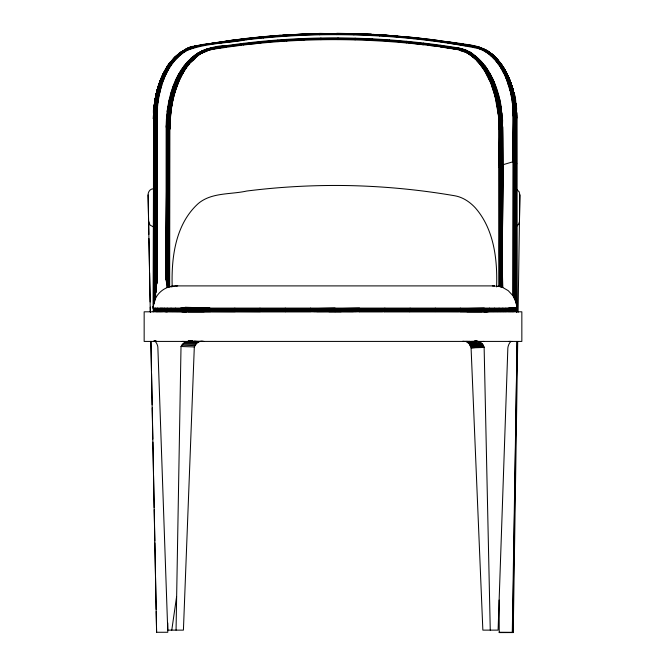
<?xml version="1.0" encoding="UTF-8"?>
<svg xmlns="http://www.w3.org/2000/svg" width="666" height="666" viewBox="0 0 666 666"><rect width="100%" height="100%" fill="white"/><g stroke="black" fill="none" stroke-linecap="round" stroke-linejoin="round"><path stroke-width="1" d="M153.322 306.651L153.538 118.215C154.171 114.419 151.199 105.378 157.617 105.777C159.915 84.782 167.782 61.305 187.263 50.358C205.977 43.107 226.848 43.34 246.453 39.785C270.787 36.971 295.246 35.306 319.747 34.798C372.644 33.866 425.716 38.145 477.647 48.335C491.899 52.656 501.165 65.992 506.418 79.229L508.558 79.196L509.673 79.878L511.829 85.847L514.668 97.827L516.017 110.431L516.067 302.447L516.824 307.267L516.541 311.805L516.716 310.281M153.263 311.805L153.655 117.999C153.588 96.087 159.64 72.844 175.349 56.868C178.671 54.063 192.183 42.766 195.721 47.428M153.563 304.628L153.779 117.824C153.496 89.802 164.735 53.721 195.196 46.212C164.294 53.788 153.621 90.509 153.405 118.673C153.421 108.675 154.978 96.004 158.541 85.806C159.357 84.948 160.681 84.907 161.78 85.098L157.725 98.618L155.403 116.783L154.87 300.016L155.02 116.925C154.878 98.734 158.766 79.995 168.964 64.694C178.238 49.584 195.413 44.406 212.221 43.457L212.579 44.505M153.405 118.673C156.069 100.25 158.217 79.737 171.428 64.91L168.681 64.852L163.944 72.952L161.255 79.013L156.751 92.491L154.504 107.542L154.046 302.472L154.454 117.224C153.954 89.46 164.76 53.313 195.313 46.387M448.118 43.165L448.634 41.858C466.525 44.439 488.07 45.446 499.492 61.88C511.879 76.94 515.059 97.078 514.443 116.051L513.636 296.778L513.736 115.909C513.553 92.333 507.009 65.393 486.421 51.382C469.655 42.466 449.408 44.048 431.243 40.002C399.933 36.047 368.381 33.966 336.821 33.849C300.857 33.783 264.901 36.239 229.279 41.175C212.804 45.371 193.173 42.674 179.229 53.921C161.122 68.981 155.278 94.131 155.403 116.783L155.353 298.834L155.661 116.7L156.51 116.55L157.617 105.777M195.446 46.653C166.109 53.047 156.094 87.837 155.669 114.227L155.561 298.326L153.421 305.586M175.932 285.897C167.482 285.756 159.291 290.742 155.561 298.326L156.011 116.625C157.126 93.173 163.47 66.525 183.583 51.973C202.472 41.517 225.741 43.823 246.362 39.352C276.382 35.872 306.601 34.174 336.821 34.216C374.101 34.341 411.363 37.229 448.235 42.741C461.621 46.029 477.172 44.639 488.686 53.43C507.234 68.157 512.887 93.315 513.586 115.901L513.053 295.812L516.067 302.447L516.45 117.366C516.425 94.63 510.089 69.439 491.65 54.604M195.579 47.003C165.951 53.755 156.427 89.868 156.368 116.567L155.877 292.374L155.661 116.7L154.212 117.399M156.51 116.55L156.16 288.27L156.377 114.094L158.142 98.61L159.94 91.733L157.559 91.966L156.344 93.223L153.929 108L153.43 116.467M157.093 116.525L157.034 282.784L157.093 116.525L156.885 282.975L156.452 285.298L156.726 116.533L157.534 106.702L156.743 283.458L156.726 116.533M502.847 287.546L499.2 286.43L499.175 128.704L498.559 114.777L496.57 101.448L491.017 82.817L487.287 74.792L481.926 66.209L476.54 59.907L470.304 54.695L464.327 51.374L457.417 49.309C381.102 37.404 303.055 36.23 226.565 47.261L226.24 45.563C208.05 45.862 190.26 54.779 181.41 71.029C171.304 87.862 167.349 107.767 167.391 127.231L167.274 287.521L166.067 279.712L166.15 127.098C166.442 97.161 176.515 59.432 207.842 48.585C290.318 34.399 375.158 34.565 457.75 47.81C471.903 50.166 482.875 61.18 489.76 73.193C495.571 83.383 499.117 94.739 501.107 106.269C506.501 166.425 500.399 227.239 502.847 287.546L508.208 290.642L513.053 295.812L512.995 115.867C515.742 85.082 501.323 45.546 465.651 44.714L465.151 45.929M499.383 286.472L499.358 128.322L498.784 114.427L496.828 101.132L491.283 82.542L487.537 74.534L482.375 65.751L476.914 59.465L470.587 54.271L464.518 50.966L457.5 48.901C406.743 40.709 355.178 37.571 303.813 39.602C270.771 41.5 237.304 43.457 204.978 50.566C177.048 64.127 168.948 98.918 167.965 127.397L167.857 287.296L167.391 127.231C168.698 97.785 176.898 60.165 208.058 49.101C290.418 34.907 375.149 35.09 457.625 48.327C471.536 50.708 482.142 61.772 488.736 73.651C494.655 83.808 497.069 95.413 499.084 106.86C503.596 166.617 498.434 226.873 500.499 286.746M168.381 287.113L168.49 127.622C168.723 106.618 173.976 84.965 185.589 67.233C197.036 47.869 221.137 46.195 241.2 45.346M168.831 286.963L168.939 127.905C168.531 106.652 173.41 84.99 185.839 67.466C194.43 53.471 210.573 47.111 226.465 46.653L208.333 49.867L202.206 51.815L195.13 55.753L191.375 58.625L183.916 66.134L186.272 67.949L180.836 76.548L175.066 88.745L168.232 111.555L166.15 127.098L168.49 127.622L169.847 129.362C169.955 109.773 173.651 89.785 183.341 72.577L180.761 70.738L191.15 58.458L198.185 53.047L207.917 48.743L226.348 46.079L208.058 49.101L198.027 52.889L199.35 54.604L189.011 63.303L182.334 71.612L176.448 81.535L173.543 87.879L168.739 101.698L171.095 102.547L172.219 103.771L170.346 112.82L168.939 127.905M169.206 286.855L169.314 128.222C169.072 107.093 173.851 85.215 186.064 67.699C194.589 53.788 210.606 47.036 226.565 47.261C215.967 49.068 204.296 49.159 195.313 55.936C188.153 60.797 182.85 67.699 178.297 74.942L181.06 76.815M169.489 286.771L169.597 128.58C169.214 107.284 174.342 85.548 186.064 67.699C186.139 63.953 199.534 58.317 194.763 55.403C198.951 51.798 205.603 49.659 211.447 48.543C211.522 48.876 211.588 49.201 211.646 49.534C194.738 52.273 182.401 66.367 175.275 81.094L178.263 83.009C172.452 97.086 169.031 112.213 167.965 127.397M211.488 48.735C192.208 52.198 179.853 70.829 172.677 87.629L175.633 89.294C171.753 102.098 169.572 115.509 169.772 128.963L169.663 286.73L172.452 286.164M485.606 50.699C491.391 53.105 496.403 57.701 499.733 62.762C511.721 78.055 516.6 97.985 516.325 117.191L515.659 301.215L515.659 116.575C515.601 96.512 511.438 74.592 496.994 59.69C494.03 54.47 487.637 51.124 482.201 48.635M509.823 80.128C514.302 91.583 514.785 104.004 514.776 116.15L514.735 298.859L515.384 116.417C515.576 102.339 514.327 87.704 507.267 75.208L507.242 74.267L502.547 66.866L507.309 74.559L509.582 79.87M474.966 47.702C476.881 44.039 488.228 51.915 490.559 53.147C504.328 63.095 508.441 80.944 511.322 96.795L513.661 97.086L514.918 98.31L516.192 110.648L516.325 303.688L516.658 117.907C516.741 105.211 514.318 92.541 509.956 80.703M516.824 307.267L516.483 111.355L513.811 94.114L515.925 105.02L516.566 117.591L516.575 304.92L516.699 163.57L515.692 162.263L513.636 161.58L501.023 165.318L499.125 167.258L499.2 286.43L498.026 286.23M187.263 50.358L186.93 50.008C162.621 62.096 154.221 92.191 154.079 117.507L153.704 303.763L153.813 117.782C153.938 91.642 162.637 59.457 189.194 48.943L189.477 49.317M156.751 92.491L153.879 109.174L154.887 100.649L158.192 86.572L163.503 73.377L164.968 72.619L166.741 72.827C158.741 86.122 155.869 101.74 154.903 116.983L154.387 301.19L154.454 117.224C156.793 94.822 161.13 68.698 180.369 54.362L180.777 54.637C160.664 68.706 154.254 94.88 153.563 118.173L154.853 102.131M155.877 292.374L156.368 116.567M166.358 280.278L166.783 127.131C166.691 101.165 174.034 72.636 195.671 56.335C196.853 53.122 206.926 53.646 204.479 49.684M495.512 58.117C511.396 72.469 514.177 95.737 514.16 115.984L513.636 161.58L513.736 115.909C515.301 93.573 510.006 67.749 490.85 53.963L490.817 53.63M514.393 311.588L515.709 310.772L516.475 308.1L512.562 307.958M167.133 287.579L167.391 127.231L166.675 282.168L166.783 127.131L166.125 279.728L166.783 127.131C168.048 109.532 173.335 92.416 180.836 76.548M166.167 279.77L166.783 127.131L166.109 279.72M210.389 311.755L209.815 308.1L185.839 307.292L186.638 311.746L169.314 311.621L167.807 310.281L167.233 308.1M512.029 341.417C509.99 340.792 507.983 345.721 507.85 348.002L498.093 630.128L482.858 630.128L471.078 347.885L469.455 344.122L466.3 341.417M513.727 296.928L514.443 116.051L513.361 115.876L512.562 96.803L510.514 84.94L508.899 79.312L504.487 69.197L501.456 68.948C497.552 60.348 491.583 51.615 482.176 48.576M484.806 50.35L484.79 49.992C498.942 55.653 504.02 71.737 508.416 84.89L510.514 84.94L511.829 85.847L514.244 97.411L515.284 109.89L515.251 299.983L515.9 116.758C516.192 104.604 514.668 92.183 509.931 81.011C510.814 84.99 514.227 89.211 513.461 93.398M516.366 162.87L516.541 117.541C515.251 113.561 519.447 102.647 512.237 103.005C510.83 80.261 501.315 51.349 475.807 46.753C495.129 49.967 507.817 72.303 511.729 90.776C518.323 94.605 514.352 111.738 516.691 118.282L516.783 306.735L516.716 306.069M516.783 309.632L516.541 311.805L516.833 307.567M336.821 34.649L336.83 33.3L353.996 33.666M338.012 39.602L338.028 37.904M384.856 308.1L384.607 311.755M502.847 165.018L502.222 287.304L502.039 112.979L499.467 113.811L498.409 115.135L499.1 129.104L499.125 167.258M499.383 166.483C498.068 138.245 503.388 108.533 493.789 81.177L490.792 83.092L494.855 95.346L498.409 115.135L495.646 94.464L490.867 78.705L486.255 68.889L481.193 61.38L479.129 63.153L484.398 70.421L490.792 83.092M475.599 46.412C484.565 48.002 492.141 53.996 496.595 61.838C498.834 60.373 500.699 62.712 501.506 64.669C511.105 79.903 514.593 98.077 513.586 115.901L513.028 161.555L513.361 115.876M515.692 162.263L516.017 110.431L514.918 98.31M516.841 307.759L516.541 311.805L516.808 309.357M410.114 308.1L409.757 311.755M499.667 286.53L500.008 127.647L499.908 113.553L498.834 99.942L496.17 87.154L492.998 89.119L489.935 79.412L485.372 69.472L477.763 58.691L471.536 53.188L470.171 54.912L473.418 57.401L475.033 55.661L480.944 61.522L486.571 68.731L491.958 78.18L497.71 93.44L501.473 113.045L502.006 119.888L501.023 165.318L501.023 286.896M515.251 162.013L515.659 116.575C516.05 106.235 514.993 95.729 511.829 85.847M499.667 166.134C500.249 127.905 505.894 62.288 457.584 48.518L464.418 51.174L470.171 54.912C468.081 51.132 458.874 52.214 458.749 48.535C468.09 49.9 476.615 58.267 481.718 66.45C483.633 63.453 485.639 65.643 486.571 68.731C497.369 86.813 499.35 108.45 499.1 129.104C500.049 108.342 497.827 86.722 486.879 68.598L484.398 70.421L476.914 59.465L470.895 53.879L464.926 50.216L457.75 47.81L457.375 49.509L440.368 46.945L440.692 45.246M500.041 286.621C497.81 224.384 502.747 161.846 499.825 99.717L497.502 100.566L496.378 101.773C493.498 86.505 489.227 69.464 477.988 58.525C475.391 59.823 477.164 61.722 479.129 63.153M513.636 161.58L514.094 115.967C513.636 97.069 510.472 76.815 498.692 61.43C496.653 59.782 494.647 53.638 491.242 56.144C487.196 51.399 481.834 47.311 475.499 46.487C502.256 53.555 512.87 84.332 512.803 109.366C517.457 108.816 517.39 114.719 516.658 117.907L516.724 163.944M482.817 50.35C488.761 46.978 495.987 60.789 498.759 64.744C501.731 63.045 503.063 67 504.245 68.998C512.345 83.308 515.601 99.942 515.093 116.275L514.21 297.735L514.71 116.134L514.66 109.615L513.32 96.961M153.396 118.906L153.979 107.509L153.838 108.924M435.273 308.1L434.806 311.755M500.499 165.534C500.424 141.517 502.572 117.133 498.185 93.34L494.855 95.346M513.053 161.547L513.586 115.901M516.3 117.149L516.192 110.648M516.516 189.186L519.197 191.883L519.855 194.947L519.472 221.87L518.514 224.417L516.649 226.215M466.966 311.746L482.5 311.713L459.823 311.621L460.298 308.1M498.476 115.992L498.926 122.044L500.366 120.396L502.605 119.838L501.606 165.151L501.606 287.088M516.841 308.658L516.841 308.1L153.263 308.1L153.33 306.543M176.057 630.128L181.019 346.503C182.992 342.332 187.937 340.484 192.316 341.025M502.222 165.051L502.797 126.84L500.466 127.364L499.175 128.704M512.703 632.342L517.091 341.417L512.287 632.325L513.236 632.567L499.225 632.592L499.167 600.066M513.236 632.567L517.707 341.467M518.081 312.404L519.855 194.947M359.382 311.755L359.523 308.1L310.597 309.249L310.706 311.621L261.297 311.621M516.841 308.125L515.709 310.772L154.787 311.097L156.319 311.621L162.587 311.621M163.47 74.917L163.303 73.926L168.465 65.052M499.358 128.322C499.317 103.979 495.679 76.781 477.988 58.525C475.449 58.059 469.064 47.869 467.257 53.089M516.117 116.95L515.384 116.417L515.326 103.846L514.477 97.611L511.655 85.614L507.109 74.009L506.027 73.31L503.862 73.435C501.273 69.139 495.271 50.932 488.286 53.721M153.904 341.417C155.594 340.226 157.7 345.021 157.85 346.986L167.74 630.128L183.416 630.128L194.314 346.944L196.578 343.398L199.7 341.417M157.126 114.061L155.669 114.227L155.944 116.642L156.751 106.71L158.558 98.643C153.638 97.636 154.37 105.719 156.11 94.755L154.912 100.916M512.995 115.867L513.186 109.366M155.669 114.227L153.655 115.534L153.455 118.44L153.896 108.433L156.568 92.716M191.916 341.417L190.268 340.95M355.095 39.868L355.153 38.17M515.384 116.417L514.776 116.15C515.567 98.177 511.213 79.62 501.232 64.519C499.109 62.82 497.569 56.568 494.005 58.858C491.233 56.011 484.124 45.771 479.82 49.051M489.527 308.1L488.403 311.621L483.533 311.713L484.274 308.1L460.289 308.683M192.566 48.193L192.349 47.794C184.374 49.592 174.942 54.654 171.487 62.104M153.446 309.249L516.292 309.249L516.391 309.89L335.056 310.356L153.663 309.782L153.338 306.418L153.871 310.115L153.763 308.1M169.772 128.963C170.246 125.599 171.678 119.039 166.4 119.206C171.37 95.663 176.773 67.699 199.226 54.387C200.649 51.49 210.123 52.656 207.842 48.585M154.728 117.066C154.753 100.424 159.107 83.292 168.565 69.447L165.776 69.497L163.37 73.635M516.799 308.683L153.305 308.683L153.346 306.335M169.597 128.58L171.012 111.289L169.497 109.748L167.424 109.166L171.428 94.747L176.815 81.743L182.617 71.836L192.599 59.832L190.926 58.308L194.763 55.403L201.964 51.44L211.53 48.926M153.272 308.1L153.363 306.152M516.691 118.049L515.925 105.02L514.452 97.444M154.079 117.507C154.837 95.646 160.215 71.795 177.872 57.226L175.349 56.868L168.298 65.293L163.295 74.242L160.506 80.236L160.756 81.185M353.887 34.89L353.987 33.55M494.58 308.1L494.172 310.281L493.098 311.621M185.215 50.375L185.789 49.351L186.93 50.008M245.904 39.094L246.045 38.453L263.128 36.655L263.461 37.995M302.664 35.323L302.514 33.974L313.586 33.966M499.075 308.1L498.576 310.281L497.269 311.621M155.777 311.605L154.171 309.782L154.395 310.764L156.319 311.621M169.314 128.222L170.579 113.162L169.231 111.946L167.124 111.372C171.229 96.046 175.916 80.286 186.064 67.699M150.283 311.805L148.093 194.947C147.96 192.058 150.066 188.811 153.172 188.819M372.161 40.518L372.277 38.819M502.88 308.1L502.306 310.281L500.799 311.621M153.438 118.531L153.655 112.745M167.224 67.89L168.198 66.242C160.631 79.937 169.389 57.076 174.534 60.839C159.723 75.741 154.745 97.436 153.813 117.782L153.655 115.534M505.894 308.1L505.253 310.281L503.596 311.621M168.49 127.622L170.038 112.496L173.626 96.212L170.488 94.505C175.874 78.73 185.248 63.745 199.226 54.387M512.67 308.1L511.963 310.281L510.123 311.621M515.076 308.1L514.377 310.281L512.529 311.621M183.749 51.207L181.56 52.447C183.333 50.441 189.693 45.763 192.349 47.794M370.945 35.514L371.12 34.166L356.01 33.741M389.235 41.55L389.402 39.852M155.02 116.925C156.21 103.888 158.075 90.668 164.044 78.779L161.563 78.854L160.506 80.236M302.514 33.974L280.186 35.573L284.257 35.298M516.691 118.282L515.917 105.278L514.418 97.536M516.658 310.706L516.541 311.805L516.833 308.766M516.816 309.124L516.541 311.805L516.833 308.866M516.541 311.805L516.824 308.991M501.981 66.084C501.473 62.762 497.51 60.797 495.512 58.292M379.628 35.981L379.836 34.64L414.402 37.596L379.795 34.724M406.293 42.965L406.518 41.267M263.128 36.655L263.028 36.988C301.848 33.283 340.967 32.601 379.895 34.973L371.087 34.257M178.113 55.311C178.197 53.03 182.076 50.075 183.966 52.289M171.778 630.128L176.582 596.736M156.011 116.625L156.377 114.094M396.811 37.196L397.136 35.872L393.115 35.906M153.929 108L154.837 102.164M153.43 116.225L153.546 115.759M229.487 41.958L228.946 40.651L263.245 36.921M423.609 43.065L423.343 44.764L406.368 42.358M173.801 59.016L178.413 54.129L180.369 54.362M413.952 38.803L414.36 37.479M187.712 48.884L188.195 48.227L189.194 48.943M515.917 105.278L516.475 111.846M280.203 35.365L285.348 34.89L285.581 36.239M154.987 101.19L155.919 96.97M158.258 86.297L156.502 94.339M431.052 40.793L431.493 39.469L465.651 44.714M514.876 311.372L516.008 310.456M157.284 91.392L158.075 88.445L156.385 94.056L158.541 85.806M158.375 86.039L156.319 93.773L160.531 80.544L163.295 74.242M157.351 91.525L158.208 88.703M154.395 310.764L155.286 311.097L154.47 310.281L209.948 310.281L180.902 310.281L180.586 308.1L185.839 307.292M158.658 86.522L162.962 75.474M513.836 95.005L514.21 96.603L511.954 86.98L513.686 92.541M160.789 79.421L158.183 86.863L160.997 79.196M158.233 87.163L160.614 80.861M504.595 71.062L504.778 69.714L499.683 63.128L500.832 64.61M160.548 79.945L164.718 71.362M160.531 80.544C165.101 69.073 172.469 57.959 183.583 51.973M462.221 48.851L461.53 50.549L457.459 49.101C472.96 52.065 484.324 65.676 489.452 79.945L492.332 78.055C503.821 105.661 501.873 135.981 501.606 165.151M163.719 73.826L164.827 71.578M497.56 108.367L498.659 107.109L501.107 106.269L501.023 165.318M477.647 48.335L478.588 47.12M199.892 45.546L229.087 40.718L211.946 43.215L229.179 40.901M163.769 73.393L164.718 71.687M153.988 108.192L155.32 107.051L157.134 106.693M188.644 48.277L195.005 46.154L212.221 43.457M165.193 70.829L172.644 60.04M499.042 121.67C498.101 97.036 492.232 68.964 471.37 53.347C469.48 53.397 465.875 48.077 464.618 50.774C463.394 52.905 459.673 48.651 457.5 48.901M516.799 308.1L516.6 309.44M165.185 70.504L172.619 60.373M169.813 63.986L172.852 60.24M168.198 65.576C174.534 56.31 183.808 48.293 195.088 46.137M186.272 67.949L189.419 63.769L187.312 61.988L194.947 55.569L202.089 51.623L211.572 49.126M487.062 75.05L489.76 73.193C504.112 102.064 499.908 134.815 500.041 165.809M173.843 58.691L175.041 57.343M171.445 61.397C177.597 54.171 185.506 48.002 195.005 46.154M485.705 51.956L487.354 51.066L490.093 52.939L498.692 61.43L504.786 73.252L510.048 90.759L511.729 90.776M174.983 57.651L181.593 52.114L187.77 48.593L186.072 49.542M178.138 54.612L185.231 50.025L181.56 52.447M178.097 54.937L179.479 53.938M511.03 341.425L508.841 341.417M199.35 54.604L202.664 52.639L201.59 50.932L207.992 48.918L211.447 48.543M189.494 48.11L194.888 46.478L191.225 47.636L191.583 46.986M505.577 311.621L507.35 310.281L508.033 308.1L516.475 308.1M188.661 48.227L194.938 46.27L211.946 43.215M480.785 47.969L481.36 48.277L479.736 47.935M171.553 286.788L174.417 286.147M207.85 44.297L209.848 43.914M195.887 46.287L197.885 45.921M194.938 46.27L212.113 43.282M228.946 40.651L246.045 38.453L246.453 39.785M228.888 40.768L246.112 38.545M483.791 341.417L467.682 342.341L478.23 341.417L521.844 341.417L521.844 311.805L144.156 311.805L144.156 341.417L474.991 341.417L474.975 340.884C478.987 340.867 483.191 343.381 484.132 347.444L490.259 630.128M245.945 38.586L263.187 36.747M245.912 38.794L247.927 38.578M250.949 38.262L253.971 37.945M256.984 37.629L261.014 37.204M180.769 309.782L209.848 309.249M484.132 347.444L471.078 347.885L483.932 346.761L470.695 346.52L483.341 345.438L470.154 345.254L482.525 344.247L469.455 344.122L482.034 343.698M263.087 36.672L280.269 35.24L280.519 36.58M263.053 36.78L280.311 35.323M474.508 341.175L476.531 341.017M176.057 286.022L177.705 285.897M243.398 43.323L243.59 44.414L260.822 43.165L260.597 41.467M201.798 341.417L203.821 341.417M154.337 310.714L359.457 311.097L310.681 311.397L181.71 311.621L180.902 310.281L209.89 309.782L516.391 309.89M285.389 34.982L319.672 33.442L336.83 33.633M290.334 34.957L296.403 34.632M155.328 311.422L210.29 311.621L187.604 311.705L204.179 311.746M467.64 341.417L469.613 341.325M172.119 286.63L169.738 286.713M466.308 341.608L477.43 341.2M181.477 311.397L210.098 311.097L181.069 310.722M467.507 341.317L462.712 341.417M468.623 343.14L480.902 342.732M470.154 345.254L482.967 344.83M470.695 346.52L483.666 346.087M302.481 34.099L319.688 33.533L319.747 34.798M466.658 341.75L478.23 341.417M185.847 308.683L209.815 308.1M335.056 308.691L359.515 309.249L310.597 309.249L310.589 308.683L335.056 308.1L335.056 311.713L328.971 311.721M498.992 286.422L495.804 286.23M515.709 310.772L514.826 311.397L459.823 311.621M310.606 309.782L335.056 309.324L359.507 309.782M460.223 309.782L489.443 309.249L484.265 308.691L460.264 309.249L489.343 309.782M199.783 341.417L202.547 341.367L194.389 341.317L198.676 341.916L182.209 341.417M512.545 308.1C507.792 305.844 510.106 310.864 506.701 311.621L483.558 311.696L487.229 311.746M488.403 311.621L310.656 311.097L489.21 310.281L484.157 309.865L460.164 310.281L489.044 310.722M310.639 310.722L359.49 310.281L335.056 309.865L310.614 310.281L359.474 310.722M186.93 341.525L196.37 341.417M459.923 311.397L514.943 311.097L513.911 311.621L507.55 311.621M210.015 310.722L181.26 311.097L210.19 311.397M313.744 311.605L359.432 311.397M316.791 311.638L353.321 311.638M175.466 285.897L494.647 285.897M168.381 311.621C165.709 312.504 161.996 311.33 162.079 308.1M211.33 311.621L235.306 311.755M236.222 311.621L260.356 311.755M359.407 311.621L382.634 311.621M384.648 311.621L433.891 311.621M434.89 311.621L458.782 311.621M150.866 341.417L156.585 632.267L167.774 632.267L167.774 622.91M499.167 632.267L512.287 632.325M492.374 285.897L494.863 286.08M335.056 311.713L341.142 311.721M460.098 310.722L483.966 310.839L488.852 311.097L460.015 311.097L488.636 311.397M310.681 311.397L356.368 311.605M180.669 309.249L209.89 309.782M155.261 311.388L155.786 311.397L154.812 311.114M200.849 341.317L204.071 341.417M185.373 342.149L197.586 342.557M183.983 342.982L196.578 343.398M182.784 343.997L195.687 344.43M181.793 345.179L194.922 345.621M181.019 346.503L194.314 346.944M371.137 34.182L319.672 33.442M188.57 341.134L199.7 341.533M373.093 34.399L397.161 35.981M154.47 310.281L153.946 310.239L153.272 308.383M383.966 35.256L389.052 35.614M379.762 34.907L414.185 37.737L465.892 44.764L448.551 41.941M427.863 45.346L440.467 46.337L458.449 49.717L457.375 49.509M462.712 341.3L464.185 341.417M414.252 37.554L431.601 39.594L415.418 37.712M153.363 226.84L150.075 225.125L148.493 220.937M431.418 39.552L448.767 41.983M454.861 43.365L456.876 43.656M458.891 43.948L460.905 44.239M462.92 44.53L465.942 44.972M448.451 42.116C459.756 45.271 472.885 43.598 483.133 49.992M495.071 95.038C490.118 75.566 479.928 51.915 457.667 48.16C483.807 55.103 494.996 83.65 497.735 108.025M458.807 48.36L467.732 52.264L476.54 59.907L467.607 52.464L464.618 50.774L457.625 48.327M481.36 48.277L478.929 47.769M483.066 49.134L487.778 51.249L488.02 52.09M475.374 46.662L480.078 48.668M462.146 49.018C475.99 53.38 484.582 66.85 489.677 79.679L491.017 82.817M475.249 46.928L477.855 47.935M467.365 52.88L457.542 48.71L464.518 50.966L473.576 57.176M157.759 311.621L155.911 310.281L155.203 308.1M163.411 311.621L161.58 310.281L160.872 308.1M160.123 311.621L158.275 310.281L157.576 308.1M478.429 47.186L486.072 51.64M166.517 311.621L164.86 310.281L164.219 308.1M465.035 50.042C473.717 54.179 480.136 61.83 484.615 70.171L487.287 74.792M172.844 311.621L171.537 310.281L171.037 308.1M177.014 311.621L175.941 310.281L175.533 308.1M495.471 58.491L496.994 59.69M473.809 57.767L479.32 62.92M503.638 68.789L506.818 73.968L505.253 71.537M170.396 117.549L170.579 113.162M505.244 71.603L506.759 74.301M509.465 80.103L507.267 75.208L509.548 80.178M507.317 74.875L509.923 80.403M508.308 78.022L509.465 80.503M511.488 86.347L509.848 81.327M235.223 311.621L234.84 308.1M512.637 90.351L513.586 93.115M285.506 311.755L285.256 308.1M511.846 87.288L514.976 98.576L515.692 104.52M260.289 311.621L259.99 308.1M211.272 47.844L211.405 48.36M243.59 44.414L243.681 45.022M277.822 39.993L277.997 41.692M516.724 306.243L516.783 306.735L516.724 306.194M286.588 39.394L286.738 41.092M154.72 114.594L154.903 116.983M516.699 305.91L516.841 307.958M303.746 38.511L303.838 40.21M514.31 109.515L514.751 161.821L514.985 109.74M515.8 110.231L516.067 162.546M516.325 110.872L516.541 117.541M513.952 109.44L514.194 161.671M320.887 38.012L320.929 39.71M516.483 111.355L516.641 117.815M148.093 194.947L148.859 234.415M148.943 238.57L149.509 267.657M149.609 272.852L150.175 301.939M150.275 307.134L150.383 312.329M150.949 341.408L151.515 370.496M151.573 373.609L152.181 404.778M152.239 407.892L152.847 439.052M152.914 442.174L153.521 473.335M153.563 475.416L154.187 507.617M154.229 509.69L154.837 540.859M154.878 542.932L155.503 575.133M155.544 577.214L156.169 609.415M156.21 611.496L156.618 632.267M516.5 111.597L516.516 112.987M310.589 308.1L310.589 308.683M153.988 115.118L153.996 117.582M155.328 114.327L155.336 116.8M496.611 286.904C497.535 259.515 494.055 229.171 475.249 207.775C469.821 201.906 462.828 197.194 454.845 195.787C419.78 189.743 384.257 186.338 348.684 185.589C314.618 184.94 280.519 186.796 246.711 191.034C230.669 194.639 211.696 192.258 198.326 203.496C175.474 224.059 171.27 257.409 172.194 286.522M186.555 311.696L181.71 311.621L186.58 311.713M192.466 341.258L188.628 341.125L192.499 341.267M155.961 340.984L153.904 340.909L155.969 340.984"/></g></svg>
